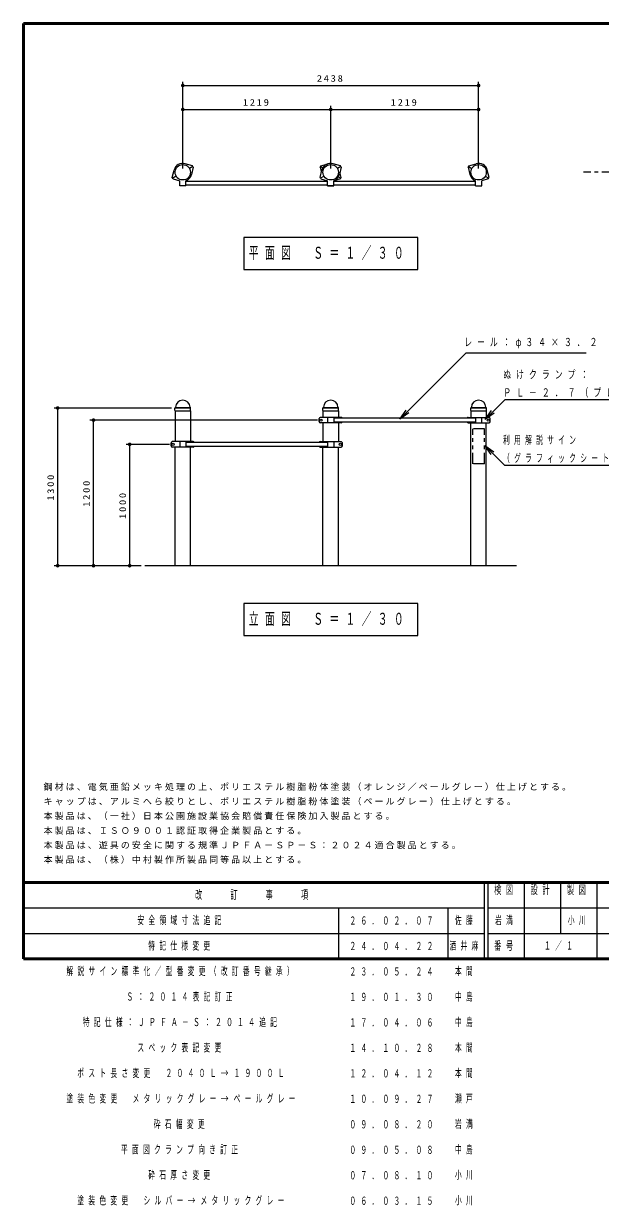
# Model space of a CAD drawing. Units: millimetres on the paper, with parts at other scales. Extents: x -365 to 0, y -68 to 257.
# Drawn here: x -365 to -206.6, y -67.7 to 257 of the extents above; entities that cross this region are included whole.
import ezdxf

# ---------------------------------------------------------------- set-up
doc = ezdxf.new("R2010")
doc.units = ezdxf.units.MM
doc.linetypes.add('USER2', pattern=[6, 3, -1, 1, -1])
doc.linetypes.add('USER3', pattern=[8, 3, -1, 1, -1, 1, -1])
doc.layers.add('LY_1', color=7, linetype='Continuous', lineweight=25)
doc.layers.add('LY_5', color=7, linetype='Continuous', lineweight=13)
doc.layers.add('LY_3', color=7, linetype='Continuous')
doc.styles.add('ＭＳ ゴシック', font='')
doc.styles.get('ＭＳ ゴシック').set_extended_font_data('MS Gothic')

# ---------------------------------------------------------------- blocks, each defined once
blk = doc.blocks.new('filled_dot')
at = {"color": 0, "linetype": 'Continuous', "lineweight": -2, "const_width": 1.25}
blk.add_lwpolyline([(-0.625, 0, 1), (0.625, 0, 1)], format="xyb", close=True, dxfattribs=at)

msp = doc.modelspace()

# ---------------------------------------------------------------- linework, layer by layer
at = {"layer": 'LY_1', "lineweight": 13}
for p, q in [((-321.281, 217.15), (-321.281, 241.005)), ((-240.001, 217.15), (-240.001, 241.005)), ((-321.281, 240.005), (-240.001, 240.005)), ((-280.641, 217.15), (-280.641, 234.411)), ((-321.281, 233.411), (-280.641, 233.411)), ((-280.641, 233.411), (-240.001, 233.411)), ((-304.541, 198.25), (-304.541, 189.45)), ((-256.741, 198.25), (-304.541, 198.25)), ((-256.741, 189.45), (-256.741, 198.25)), ((-304.541, 189.45), (-256.741, 189.45)), ((-324.398, 151.379), (-356.638, 151.379)), ((-355.638, 108.046), (-355.638, 151.379)), ((-323.386, 151.394), (-319.177, 151.394)), ((-323.252, 151.546), (-319.311, 151.546)), ((-282.746, 151.394), (-278.537, 151.394)), ((-282.612, 151.546), (-278.671, 151.546)), ((-261.647, 148.287), (-259.883, 150.764)), ((-261.647, 148.287), (-259.529, 150.411)), ((-259.175, 150.058), (-261.647, 148.287)), ((-242.106, 151.394), (-237.897, 151.394)), ((-241.972, 151.546), (-238.031, 151.546)), ((-238.174, 148.203), (-236.421, 150.688)), ((-238.174, 148.203), (-236.065, 150.337)), ((-235.71, 149.985), (-238.174, 148.203)), ((-284.308, 148.046), (-346.81, 148.046)), ((-345.81, 108.046), (-345.81, 148.046)), ((-324.948, 141.379), (-336.863, 141.379)), ((-335.863, 108.046), (-335.863, 141.379)), ((-236.545, 138.63), (-238.318, 141.101)), ((-238.318, 141.101), (-235.839, 139.339)), ((-238.318, 141.101), (-236.192, 138.984)), ((-332.731, 108.046), (-356.638, 108.046)), ((-304.541, 97.668), (-304.541, 88.868)), ((-256.741, 97.668), (-304.541, 97.668)), ((-256.741, 88.868), (-256.741, 97.668)), ((-304.541, 88.868), (-256.741, 88.868))]:
    msp.add_line(p, q, dxfattribs=at)
at = {"layer": 'LY_1'}
for p, q in [((-318.614, 217.934), (-320.591, 218.512)), ((-318.509, 217.751), (-319.448, 217.208)), ((-318.403, 217.567), (-318.614, 217.934)), ((-283.52, 217.567), (-283.308, 217.934)), ((-283.414, 217.751), (-282.772, 217.38)), ((-283.308, 217.934), (-281.332, 218.512)), ((-277.975, 217.934), (-279.951, 218.512)), ((-277.869, 217.751), (-278.808, 217.208)), ((-277.763, 217.567), (-277.975, 217.934)), ((-242.88, 217.567), (-242.669, 217.934)), ((-242.774, 217.751), (-241.835, 217.208)), ((-242.669, 217.934), (-240.692, 218.512)), ((-324.159, 214.732), (-323.672, 216.733)), ((-323.948, 214.366), (-324.159, 214.732)), ((-323.114, 215.092), (-324.054, 214.549)), ((-323.948, 214.366), (-322.128, 213.834)), ((-318.403, 217.567), (-318.89, 215.567)), ((-283.52, 217.567), (-283.174, 216.15)), ((-283.52, 214.732), (-283.032, 216.733)), ((-283.308, 214.366), (-283.52, 214.732)), ((-282.475, 215.092), (-283.414, 214.549)), ((-283.308, 214.366), (-281.488, 213.834)), ((-277.975, 214.366), (-279.795, 213.834)), ((-278.51, 214.92), (-277.869, 214.549)), ((-277.763, 217.567), (-278.251, 215.567)), ((-277.763, 214.732), (-278.109, 216.15)), ((-277.975, 214.366), (-277.763, 214.732)), ((-242.88, 217.567), (-242.392, 215.567)), ((-237.335, 214.366), (-239.155, 213.834)), ((-238.169, 215.092), (-237.229, 214.549)), ((-237.123, 214.732), (-237.611, 216.733)), ((-237.335, 214.366), (-237.123, 214.732)), ((-322.128, 212.411), (-322.128, 213.839)), ((-320.434, 212.411), (-322.128, 212.411)), ((-320.434, 212.411), (-320.434, 213.839)), ((-320.434, 213.671), (-281.485, 213.671)), ((-281.485, 212.573), (-320.434, 212.573)), ((-281.488, 212.411), (-281.488, 213.839)), ((-281.488, 212.411), (-281.488, 213.839)), ((-281.488, 212.411), (-279.795, 212.411)), ((-279.795, 212.411), (-281.488, 212.411)), ((-279.795, 212.411), (-279.795, 213.839)), ((-279.795, 212.411), (-279.795, 213.839)), ((-279.795, 213.671), (-240.845, 213.671)), ((-240.845, 212.573), (-279.795, 212.573)), ((-240.849, 212.411), (-240.849, 213.839)), ((-240.849, 212.411), (-239.155, 212.411)), ((-239.155, 212.411), (-239.155, 213.839)), ((-323.448, 150.663), (-323.434, 151.34)), ((-323.431, 150.646), (-319.131, 150.646)), ((-323.398, 150.646), (-323.398, 142.129)), ((-323.395, 151.432), (-323.31, 151.517)), ((-319.167, 151.432), (-319.253, 151.517)), ((-319.165, 150.646), (-319.165, 142.129)), ((-319.115, 150.663), (-319.128, 151.34)), ((-282.808, 150.663), (-282.794, 151.34)), ((-282.791, 150.646), (-278.491, 150.646)), ((-282.758, 150.646), (-282.758, 148.796)), ((-282.755, 151.432), (-282.67, 151.517)), ((-278.527, 151.432), (-278.613, 151.517)), ((-278.525, 150.646), (-278.525, 148.796)), ((-278.475, 150.663), (-278.488, 151.34)), ((-242.168, 150.663), (-242.154, 151.34)), ((-242.151, 150.646), (-237.851, 150.646)), ((-242.118, 150.646), (-242.118, 148.796)), ((-242.115, 151.432), (-242.03, 151.517)), ((-237.887, 151.432), (-237.973, 151.517)), ((-237.885, 150.646), (-237.885, 148.796)), ((-237.835, 150.663), (-237.848, 151.34)), ((-283.843, 147.629), (-283.843, 148.463)), ((-277.773, 148.796), (-283.51, 148.796)), ((-277.773, 147.296), (-283.51, 147.296)), ((-282.758, 147.296), (-282.758, 142.129)), ((-281.475, 148.796), (-281.475, 147.296)), ((-279.808, 148.796), (-279.808, 147.296)), ((-240.835, 148.596), (-279.808, 148.596)), ((-240.835, 147.496), (-279.808, 147.496)), ((-278.525, 147.296), (-278.525, 142.129)), ((-242.87, 148.796), (-237.133, 148.796)), ((-242.87, 147.296), (-237.133, 147.296)), ((-242.118, 108.046), (-242.118, 147.296)), ((-240.835, 148.796), (-240.835, 147.296)), ((-239.168, 148.796), (-239.168, 147.296)), ((-237.885, 108.046), (-237.885, 147.296)), ((-236.8, 147.629), (-236.8, 148.463)), ((-324.483, 140.963), (-324.483, 141.796)), ((-318.413, 142.129), (-324.15, 142.129)), ((-318.413, 140.629), (-324.15, 140.629)), ((-323.398, 108.046), (-323.398, 140.629)), ((-322.115, 142.129), (-322.115, 140.629)), ((-320.448, 142.129), (-320.448, 140.629)), ((-281.475, 141.929), (-320.448, 141.929)), ((-281.475, 140.829), (-320.448, 140.829)), ((-319.165, 108.046), (-319.165, 140.629)), ((-283.51, 142.129), (-277.773, 142.129)), ((-283.51, 140.629), (-277.773, 140.629)), ((-282.758, 108.046), (-282.758, 140.629)), ((-281.475, 142.129), (-281.475, 140.629)), ((-279.808, 142.129), (-279.808, 140.629)), ((-278.525, 108.046), (-278.525, 140.629)), ((-277.44, 140.963), (-277.44, 141.796))]:
    msp.add_line(p, q, dxfattribs=at)
at = {"layer": 'LY_1', "color": 1, "linetype": 'USER2', "lineweight": 13}
msp.add_line((-137.197, 216.15), (-211.168, 216.15), dxfattribs=at)
at = {"layer": 'LY_1', "linetype": 'USER3', "lineweight": 13}
for p, q in [((-238.418, 145.629), (-241.585, 145.629)), ((-241.585, 136.046), (-241.585, 145.629)), ((-238.418, 136.046), (-238.418, 145.629)), ((-238.418, 136.046), (-241.585, 136.046))]:
    msp.add_line(p, q, dxfattribs=at)
at = {"layer": 'LY_1', "color": 3}
msp.add_line((-229.551, 108.046), (-331.731, 108.046), dxfattribs=at)
at = {"layer": 'LY_1', "lineweight": 13}
for points in [[(-261.647, 148.287), (-243.455, 166.534), (-210.455, 166.534)], [(-238.174, 148.203), (-232.751, 153.69), (-193.751, 153.69)], [(-238.318, 141.101), (-232.872, 135.679), (-193.872, 135.679)]]:
    msp.add_lwpolyline(points, dxfattribs=at)
at = {"layer": 'LY_1'}
for centre, radius in [((-321.281, 216.15), 2.117), ((-280.641, 216.15), 2.117), ((-240.002, 216.15), 2.117), ((-283.308, 148.046), 0.3), ((-237.335, 148.046), 0.3), ((-323.948, 141.379), 0.3), ((-277.975, 141.379), 0.3)]:
    msp.add_circle(centre, radius, dxfattribs=at)
for centre, radius, start, end in [((-321.281, 216.15), 2.461, 73.70445, 166.29555), ((-280.641, 216.15), 2.461, 73.70445, 166.29555), ((-240.002, 216.15), 2.461, 13.70445, 106.29555), ((-321.281, 216.15), 2.461, 290.126, 346.29555), ((-280.641, 216.15), 2.461, 290.126, 346.29555), ((-240.002, 216.15), 2.461, 193.70445, 249.874), ((-321.281, 151.546), 2, 1.14005, 178.85842), ((-280.641, 151.546), 2, 1.14005, 178.85842), ((-240.001, 151.546), 2, 1.14005, 178.85842), ((-323.431, 150.663), 0.0167, 178.87801, 270), ((-323.301, 151.338), 0.133, 135, 178.99605), ((-323.381, 151.588), 0.1, 315, 358.85842), ((-319.182, 151.588), 0.1, 181.14005, 225), ((-319.262, 151.338), 0.133, 1.00395, 45), ((-319.131, 150.663), 0.0167, 270, 1.12199), ((-282.791, 150.663), 0.0167, 178.87801, 270), ((-282.661, 151.338), 0.133, 135, 178.99605), ((-282.741, 151.588), 0.1, 315, 358.85842), ((-278.542, 151.588), 0.1, 181.14005, 225), ((-278.622, 151.338), 0.133, 1.00395, 45), ((-278.491, 150.663), 0.0167, 270, 1.12199), ((-242.151, 150.663), 0.0167, 178.87801, 270), ((-242.021, 151.338), 0.133, 135, 178.99605), ((-242.101, 151.588), 0.1, 315, 358.85842), ((-237.902, 151.588), 0.1, 181.14005, 225), ((-237.982, 151.338), 0.133, 1.00395, 45), ((-237.851, 150.663), 0.0167, 270, 1.12199), ((-283.51, 148.463), 0.333, 90, 180), ((-283.51, 147.629), 0.333, 180, 270), ((-277.773, 148.463), 0.333, 23.57818, 90), ((-277.773, 147.629), 0.333, 270, 336.42182), ((-242.87, 148.463), 0.333, 90, 156.42182), ((-242.87, 147.629), 0.333, 203.57818, 270), ((-237.133, 148.463), 0.333, 0, 90), ((-237.133, 147.629), 0.333, 270, 0), ((-324.15, 141.796), 0.333, 90, 180), ((-324.15, 140.963), 0.333, 180, 270), ((-318.413, 141.796), 0.333, 23.57818, 90), ((-318.413, 140.963), 0.333, 270, 336.42182), ((-283.51, 141.796), 0.333, 90, 156.42182), ((-283.51, 140.963), 0.333, 203.57818, 270), ((-277.773, 141.796), 0.333, 0, 90), ((-277.773, 140.963), 0.333, 270, 0)]:
    msp.add_arc(centre, radius, start, end, dxfattribs=at)
at = {"layer": 'LY_5', "lineweight": 50}
for p, q in [((-365, 257), (-365, 0)), ((0, 257), (-365, 257)), ((-365, 21), (0, 21)), ((-365, 0), (0, 0))]:
    msp.add_line(p, q, dxfattribs=at)
at = {"layer": 'LY_5', "color": 211, "lineweight": 25}
for p, q in [((-238.5, 21), (-238.5, 0)), ((-237.5, 21), (-237.5, 0)), ((-227.5, 21), (-227.5, 7)), ((-217.5, 21), (-217.5, 7)), ((-207.5, 21), (-207.5, 0)), ((-237.5, 7), (0, 7))]:
    msp.add_line(p, q, dxfattribs=at)
at = {"layer": 'LY_5'}
for p, q in [((-365, 14), (-238.5, 14)), ((-278.5, 14), (-278.5, 0)), ((-248.5, 14), (-248.5, 0)), ((-237.5, 14), (-182.5, 14)), ((-365, 7), (-238.5, 7)), ((-227.5, 7), (-227.5, 0))]:
    msp.add_line(p, q, dxfattribs=at)

# ---------------------------------------------------------------- block references
at = {"layer": 'LY_1', "lineweight": 13, "xscale": 0.4, "yscale": 0.4}
for p in [(-321.281, 240.005), (-321.281, 233.411), (-280.641, 233.411)]:
    msp.add_blockref('filled_dot', p, dxfattribs=at)
for p, rotation in [((-240.001, 240.005), 180), ((-280.641, 233.411), 180), ((-240.001, 233.411), 180), ((-355.638, 151.379), 270), ((-345.81, 148.046), 270), ((-335.863, 141.379), 270), ((-355.638, 108.046), 90), ((-345.81, 108.046), 90), ((-335.863, 108.046), 90)]:
    msp.add_blockref('filled_dot', p, dxfattribs=dict(at, rotation=rotation))

# ---------------------------------------------------------------- texts
at = {"layer": 'LY_1', "style": 'ＭＳ ゴシック'}
for s, insert, char_height, attachment_point in [('\\T1.33;\\W1.15;2438', (-280.641, 241.005), 1.833, 8), ('\\T1.33;\\W1.15;1219', (-300.961, 234.411), 1.833, 8), ('\\T1.33;\\W1.15;1219', (-260.321, 234.411), 1.833, 8), ('\\T1.64;\\W0.6;平面図\u3000Ｓ＝１／３０', (-303.141, 193.85), 3.299, 4), ('\\T1.63;\\W0.7;レール：φ３４×３．２', (-243.934, 169.184), 2.199, 4), ('\\T1.64;\\W0.7;ぬけクランプ：', (-233.225, 160.49), 2.199, 4), ('\\T1.64;\\W0.7;ＰＬ－２．７（プレス成形）', (-233.225, 155.49), 2.199, 4), ('\\T1.64;\\W0.6;利用解説サイン', (-233.288, 142.479), 2.199, 4), ('\\T1.64;\\W0.6;（グラフィックシート貼り）', (-233.288, 137.479), 2.199, 4), ('\\T1.64;\\W0.6;立面図\u3000Ｓ＝１／３０', (-303.141, 93.268), 3.299, 4), ('\\T1.23;鋼材は、電気亜鉛メッキ処理の上、ポリエステル樹脂粉体塗装（オレンジ／ペールグレー）仕上げとする。', (-359.511, 46.166), 1.76, 7), ('\\T1.23;キャップは、アルミへら絞りとし、ポリエステル樹脂粉体塗装（ペールグレー）仕上げとする。', (-359.511, 42.166), 1.76, 7), ('\\T1.23;本製品は、（一社）日本公園施設業協会賠償責任保険加入製品とする。', (-359.511, 38.166), 1.76, 7), ('\\T1.23;本製品は、ＩＳＯ９００１認証取得企業製品とする。', (-359.511, 34.166), 1.76, 7), ('\\T1.23;本製品は、遊具の安全に関する規準ＪＰＦＡ－ＳＰ－Ｓ：２０２４適合製品とする。', (-359.511, 30.166), 1.76, 7), ('\\T1.23;本製品は、（株）中村製作所製品同等品以上とする。', (-359.511, 26.166), 1.76, 7), ('\\T1.64;\\W0.6;安全領域寸法追記', (-333.75, 10.5), 2.199, 4), ('\\T1.64;\\W0.6;２６．０２．０７', (-275.5, 10.5), 2.199, 4), ('\\T1.64;\\W0.6;佐藤', (-246.5, 10.5), 2.199, 4), ('\\T1.64;\\W0.6;小川', (-215.5, 10.5), 2.199, 4), ('\\T1.64;\\W0.6;特記仕様変更', (-330.75, 3.5), 2.199, 4), ('\\T1.64;\\W0.6;２４．０４．２２', (-275.5, 3.5), 2.199, 4), ('\\T1.64;\\W0.6;酒井麻', (-248, 3.5), 2.199, 4), ('\\T1.64;\\W0.6;解説サイン標準化／型番変更（改訂番号継承）', (-353.25, -3.5), 2.199, 4), ('\\T1.64;\\W0.6;２３．０５．２４', (-275.5, -3.5), 2.199, 4), ('\\T1.64;\\W0.6;本間', (-246.5, -3.5), 2.199, 4), ('\\T1.64;\\W0.6;Ｓ：２０１４表記訂正', (-336.75, -10.5), 2.199, 4), ('\\T1.64;\\W0.6;１９．０１．３０', (-275.5, -10.5), 2.199, 4), ('\\T1.64;\\W0.6;中島', (-246.5, -10.5), 2.199, 4), ('\\T1.64;\\W0.6;特記仕様：ＪＰＦＡ－Ｓ：２０１４追記', (-348.75, -17.5), 2.199, 4), ('\\T1.64;\\W0.6;中島', (-246.5, -17.5), 2.199, 4), ('\\T1.64;\\W0.6;１７．０４．０６', (-275.5, -17.5), 2.199, 4), ('\\T1.64;\\W0.6;スペック表記変更', (-333.75, -24.5), 2.199, 4), ('\\T1.64;\\W0.6;１４．１０．２８', (-275.5, -24.5), 2.199, 4), ('\\T1.64;\\W0.6;本間', (-246.5, -24.5), 2.199, 4), ('\\T1.64;\\W0.6;ポスト長さ変更\u3000２０４０Ｌ→１９００Ｌ', (-350.25, -31.5), 2.199, 4), ('\\T1.64;\\W0.6;１２．０４．１２', (-275.5, -31.5), 2.199, 4), ('\\T1.64;\\W0.6;本間', (-246.5, -31.5), 2.199, 4), ('\\T1.64;\\W0.6;塗装色変更\u3000メタリックグレー→ペールグレー', (-353.25, -38.5), 2.199, 4), ('\\T1.64;\\W0.6;１０．０９．２７', (-275.5, -38.5), 2.199, 4), ('\\T1.64;\\W0.6;瀬戸', (-246.5, -38.5), 2.199, 4), ('\\T1.64;\\W0.6;砕石幅変更', (-329.25, -45.5), 2.199, 4), ('\\T1.64;\\W0.6;０９．０８．２０', (-275.5, -45.5), 2.199, 4), ('\\T1.64;\\W0.6;岩満', (-246.5, -45.5), 2.199, 4), ('\\T1.64;\\W0.6;平面図クランプ向き訂正', (-338.25, -52.5), 2.199, 4), ('\\T1.64;\\W0.6;０９．０５．０８', (-275.5, -52.5), 2.199, 4), ('\\T1.64;\\W0.6;中島', (-246.5, -52.5), 2.199, 4), ('\\T1.64;\\W0.6;砕石厚さ変更', (-330.75, -59.5), 2.199, 4), ('\\T1.64;\\W0.6;０７．０８．１０', (-275.5, -59.5), 2.199, 4), ('\\T1.64;\\W0.6;小川', (-246.5, -59.5), 2.199, 4), ('\\T1.64;\\W0.6;塗装色変更\u3000シルバー→メタリックグレー', (-350.25, -66.5), 2.199, 4), ('\\T1.64;\\W0.6;０６．０３．１５', (-275.5, -66.5), 2.199, 4), ('\\T1.64;\\W0.6;小川', (-246.5, -66.5), 2.199, 4)]:
    msp.add_mtext(s, dxfattribs=dict(at, insert=insert, char_height=char_height, attachment_point=attachment_point))
at = {"layer": 'LY_1', "char_height": 1.833, "attachment_point": 8, "rotation": 90, "style": 'ＭＳ ゴシック'}
for s, insert in [('\\T1.33;\\W1.15;1300', (-356.638, 129.713)), ('\\T1.33;\\W1.15;1200', (-346.81, 128.046)), ('\\T1.33;\\W1.15;1000', (-336.863, 124.713))]:
    msp.add_mtext(s, dxfattribs=dict(at, insert=insert))
at = {"layer": 'LY_3', "char_height": 2.199, "attachment_point": 4, "style": 'ＭＳ ゴシック'}
for s, insert in [('\\T1.64;\\W0.6;岩満', (-235.5, 10.5)), ('\\T1.64;\\W0.6;１／１', (-222, 3.5))]:
    msp.add_mtext(s, dxfattribs=dict(at, insert=insert))
at = {"layer": 'LY_5', "color": 4, "char_height": 2.346, "style": 'ＭＳ ゴシック'}
for s, insert, attachment_point in [('\\T1.64;\\W0.6;検図', (-232.5, 20.167), 2), ('\\T1.64;\\W0.6;設計', (-222.5, 20.167), 2), ('\\T1.64;\\W0.6;製図', (-212.5, 20.167), 2), ('\\T1.64;\\W0.6;改\u3000\u3000訂\u3000\u3000事\u3000\u3000項', (-301.75, 17.5), 5), ('\\T1.64;\\W0.6;番号', (-232.5, 3.5), 5)]:
    msp.add_mtext(s, dxfattribs=dict(at, insert=insert, attachment_point=attachment_point))

doc.saveas('drawing.dxf')
